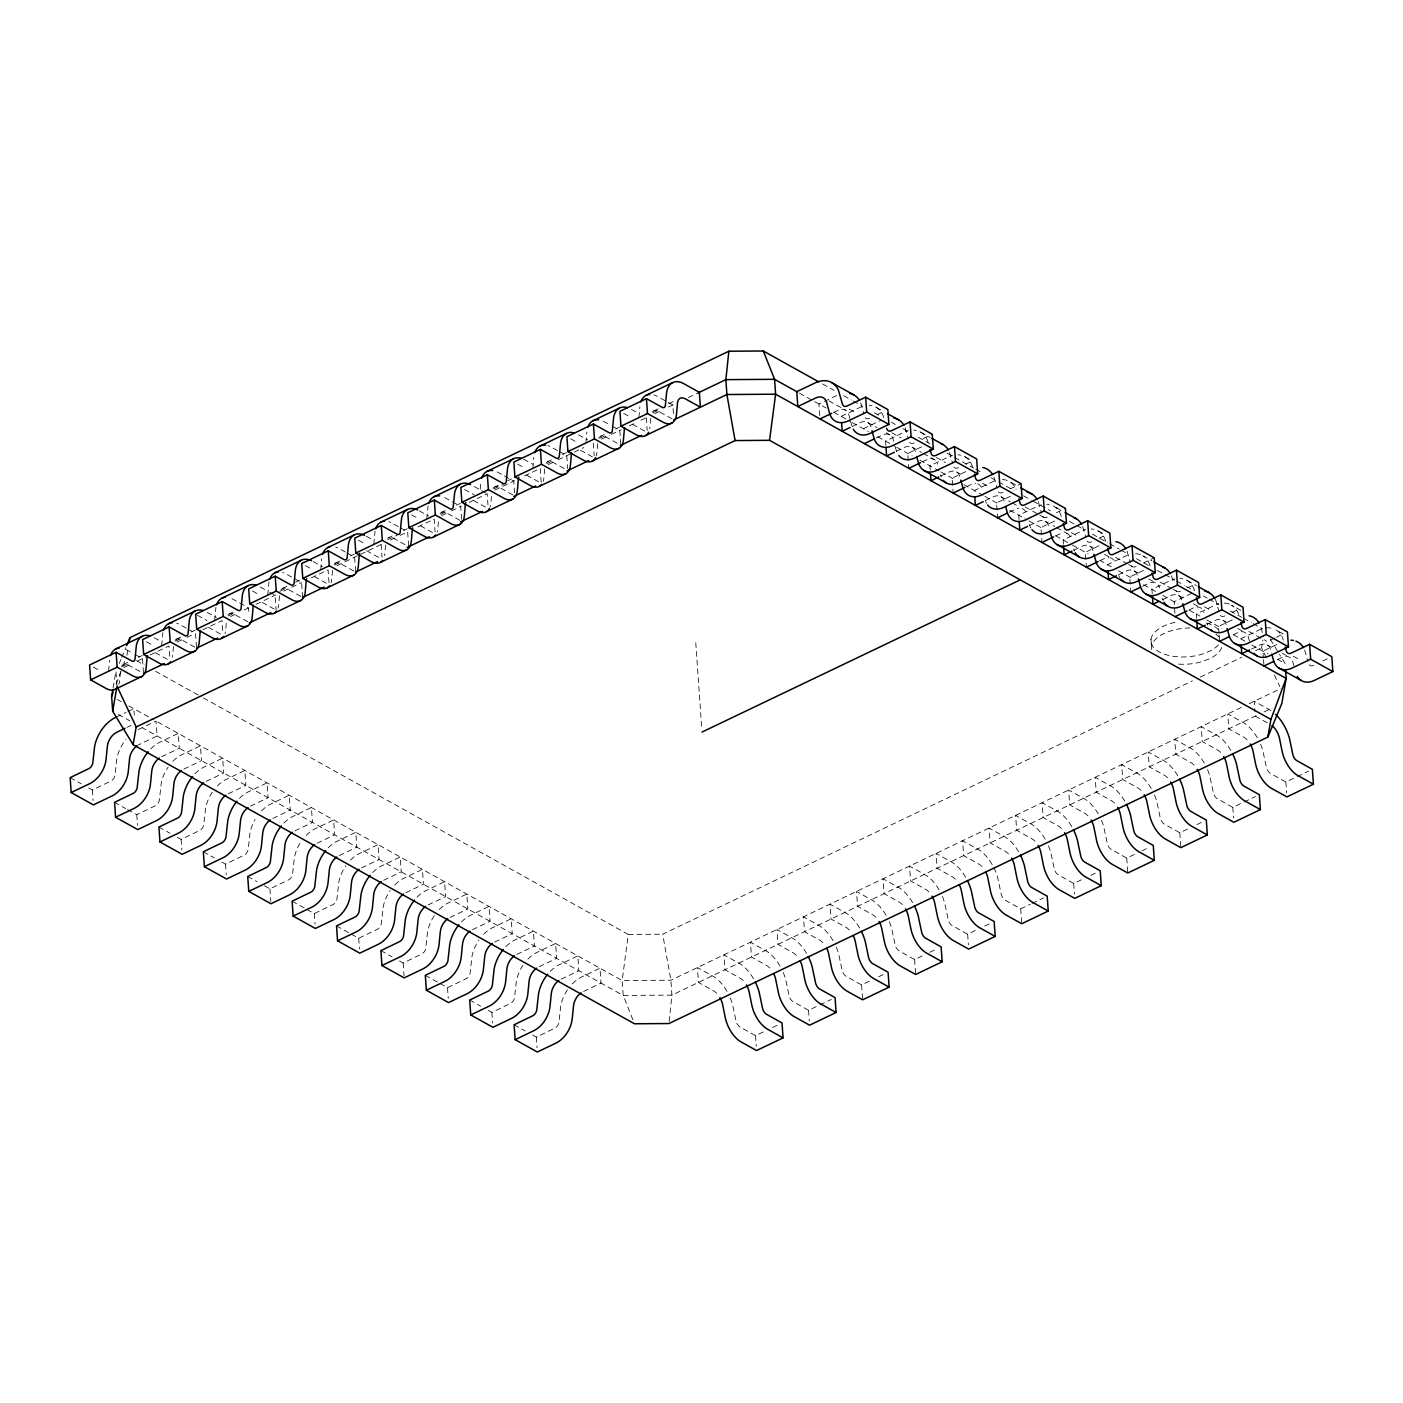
<?xml version="1.0" encoding="UTF-8"?>
<svg xmlns="http://www.w3.org/2000/svg" width="1403" height="1403" viewBox="0 0 1403 1403"><rect width="100%" height="100%" fill="white"/><g stroke="black" fill="none" stroke-linecap="round" stroke-linejoin="round"><path stroke-width="0.75" stroke-dasharray="5 3.75" d="M108.61 671.108L109.539 660.322M120.395 671.862L119.658 680.473A23.413 12.399 64.4 0 1 118.904 684.261M161.643 645.748L162.888 632.648M173.428 646.485L172.692 655.113A23.413 12.399 64.4 0 1 172.411 657.095M214.677 620.372L215.922 607.289M226.286 623.283L225.725 629.737A23.413 12.399 64.4 0 1 224.989 633.525M267.71 595.012L268.955 581.912M279.495 595.766L278.759 604.377A23.413 12.399 64.4 0 1 278.022 608.165M320.743 569.653L321.673 558.868M332.546 570.407L331.792 579.018A23.413 12.399 64.4 0 1 331.055 582.806M373.777 544.294L375.039 531.193M385.579 545.03L384.825 553.659A23.413 12.399 64.4 0 1 384.545 555.641M426.81 518.917L428.073 505.834M438.42 521.828L437.859 528.282A23.413 12.399 64.4 0 1 437.122 532.07M480.212 489.244L480.773 482.79M491.453 496.469L490.892 502.923A23.413 12.399 64.4 0 1 490.156 506.711M532.877 468.199L533.806 457.413M544.68 468.953L543.926 477.564A23.413 12.399 64.4 0 1 543.189 481.352M585.91 442.839L586.84 432.054M597.713 443.576L596.959 452.204A23.413 12.399 64.4 0 1 596.222 455.993M638.944 417.48L639.873 406.695M650.746 418.217L649.992 426.828A23.413 12.399 64.4 0 1 649.729 428.827M669.143 1021.507L671.932 995.113L670.897 980.223L662.69 934.205L1192.41 680.858M203.435 697.957L628.246 934.433L622.178 980.557L623.23 995.446L634.489 1023.769M113.082 688.014L115.958 671.318L117.01 686.207M126.901 655.359L128.252 647.484M1266.172 657.481L1261.595 647.765L1262.963 639.908M116.221 684.05L122.324 667.653M123.078 665.601L124.604 661.497M119.255 663.391L120.904 659.428M121.728 657.446L125.832 647.555M123.254 664.601L128.936 661.883M138.406 657.358L142.194 655.534M176.287 639.242L181.969 636.524M191.439 631.999L195.227 630.175M229.32 613.883L233.108 612.059M282.354 588.506L288.036 585.788M295.612 582.175L299.4 580.351M335.387 563.147L341.069 560.428M350.54 555.904L354.328 554.097M388.421 537.787L392.209 535.964M403.573 530.544L407.361 528.721M441.454 512.428L445.242 510.604M456.606 505.168L460.394 503.361M494.487 487.051L498.275 485.245M507.746 480.72L511.534 478.897M547.521 461.692L551.309 459.886M562.673 454.449L566.461 452.643M600.554 436.333L604.342 434.527M615.707 429.09L619.495 427.266M653.588 410.974L659.27 408.255M668.74 403.713L674.422 400.995M122.57 666.478L130.146 662.865M175.603 641.118L183.179 637.506M228.636 615.759L234.319 613.041M279.776 591.294L287.352 587.682M334.703 565.023L342.279 561.41M387.737 539.664L397.207 535.139M440.77 514.305L446.452 511.586M493.803 488.945L503.274 484.421M546.837 463.586L552.519 460.868M599.87 438.21L607.446 434.597M652.904 412.85L658.586 410.132M123.85 667.547L129.778 664.706M137.669 660.936L148.157 655.92M150.051 655.008L168.991 645.959L169.886 658.708M177.146 642.048L185.038 638.277M187.02 637.33L194.912 633.56M202.804 629.789L222.025 620.582L222.919 633.349M230.443 616.566L236.37 613.742M244.262 609.954L248.208 608.078M256.1 604.29L275.83 594.854M283.739 591.084L301.505 582.578M311.361 577.861L328.092 569.864L329.144 584.753M337.018 565.602L342.946 562.761M344.928 561.814L382.423 543.89M390.315 540.102L398.206 536.332M400.188 535.385L408.08 531.614M417.954 526.897L434.176 519.145L435.053 531.895M441.629 515.567L449.521 511.797M451.503 510.85L461.377 506.132M469.268 502.344L487.209 493.768L488.244 508.658M494.926 490.085L514.655 480.633M524.529 475.915L540.243 468.409L541.277 483.298M548.222 464.586L556.114 460.815M558.078 459.868L572.442 453.011M574.336 452.099L583.806 447.575M601.501 439.104L609.411 435.333M611.375 434.386L621.248 429.669M629.14 425.898L636.839 422.215M640.978 420.234L646.906 417.392M654.798 413.622L660.725 410.781M668.617 407.01L674.545 404.187M688.347 397.575L699.343 392.314M116.133 717.179L125.972 712.478M127.936 711.531L133.846 708.708L134.285 715.092M127.059 727.35L130.97 725.474M138.336 729.542L156.031 721.072L157.083 735.961L139.476 744.379A13.486 9.172 -60.9 0 0 138.266 744.975M836.662 395.558L818.966 404.029L820.001 418.918M833.698 412.359L837.609 410.5A13.486 9.172 -60.9 0 1 848.833 414.744L850.288 420.111M841.169 416.375L860.968 406.94M88.652 787.942L92.352 789.994L111.328 780.857A6.068 4.121 -60.9 0 0 114.958 775.421L116.817 758.672A30.831 20.957 -60.9 0 1 125.989 739.399M161.678 756.726L179.268 748.308L178.234 733.418L158.434 742.924A30.831 20.957 -60.9 0 0 150.542 749.114M851.989 426.6L859.811 422.847A13.486 9.172 -60.9 0 1 871.035 427.091M877.015 414.727L884.241 411.272M863.354 428.739L881.066 420.269M183.863 769.09L201.471 760.672L200.436 745.782L180.636 755.288A30.831 20.957 -60.9 0 0 172.727 761.461M876.138 438.017L881.996 435.211A13.486 9.172 -60.9 0 1 893.22 439.455L894.676 444.821M127.498 809.566L136.74 814.705L155.733 805.568A6.068 4.121 -60.9 0 0 159.363 800.131L161.222 783.383A30.831 20.957 -60.9 0 1 168.202 766.985M896.377 451.31L904.198 447.557A13.486 9.172 -60.9 0 1 915.422 451.819M923.209 438.578L932.258 434.246M921.525 446.873L907.759 453.45L908.793 468.339M228.268 793.8L245.876 785.382L244.823 770.493L225.024 779.998A30.831 20.957 -60.9 0 0 217.132 786.171M922.49 461.797L926.401 459.921A13.486 9.172 -60.9 0 1 937.625 464.165M250.471 806.164L268.061 797.746L267.026 782.856L247.226 792.362A30.831 20.957 -60.9 0 0 239.334 798.535M940.764 476.02L948.603 472.285A13.486 9.172 -60.9 0 1 959.81 476.529M177.444 837.363L181.145 839.415L200.12 830.278A6.068 4.121 -60.9 0 0 203.751 824.841L205.61 808.093A30.831 20.957 -60.9 0 1 212.607 791.695M965.808 464.147L973.033 460.693M965.913 471.583L952.146 478.16L953.198 493.049M966.877 486.508L970.788 484.631A13.486 9.172 -60.9 0 1 975.611 483.404M294.858 830.874L312.466 822.456L311.413 807.567L291.614 817.072A30.831 20.957 -60.9 0 0 283.722 823.245M985.169 500.731L992.991 496.995A13.486 9.172 -60.9 0 1 1004.215 501.239M221.832 862.073L225.532 864.125L244.508 854.988A6.068 4.121 -60.9 0 0 248.156 849.552L250.015 832.821A30.831 20.957 -60.9 0 1 255.065 819.475M1010.195 488.875L1021.051 483.684M1010.318 496.294L996.551 502.87L997.586 517.76M317.06 843.221L334.651 834.803L333.616 819.913L313.816 829.419A30.831 20.957 -60.9 0 0 305.924 835.609M1009.318 512.148L1015.193 509.342A13.486 9.172 -60.9 0 1 1018.824 508.167M264.378 885.749L269.92 888.853L288.913 879.699A6.068 4.121 -60.9 0 0 292.543 874.279L294.402 857.531A30.831 20.957 -60.9 0 1 301.399 841.116M339.245 855.584L356.853 847.166L355.818 832.277L336.018 841.782A30.831 20.957 -60.9 0 0 328.109 847.956M1029.556 525.441L1037.378 521.706A13.486 9.172 -60.9 0 1 1048.602 525.95M1056.406 512.709L1065.438 508.395M1054.705 521.004L1040.938 527.581L1041.973 542.47M361.448 867.931L379.056 859.513L378.003 844.624L358.203 854.146A30.831 20.957 -60.9 0 0 350.312 860.32M1055.67 535.928L1059.581 534.052A13.486 9.172 -60.9 0 1 1063.228 532.877M306.924 909.442L314.325 913.563L333.3 904.426A6.068 4.121 -60.9 0 0 336.93 898.99L338.789 882.241A30.831 20.957 -60.9 0 1 345.787 865.826M383.65 880.295L401.258 871.877L400.206 856.987L380.406 866.493A30.831 20.957 -60.9 0 0 372.514 872.666M1073.961 550.151L1081.783 546.416A13.486 9.172 -60.9 0 1 1093.007 550.66M1098.987 538.296L1106.213 534.841M1099.11 545.714L1085.326 552.308L1086.378 567.198M405.853 892.659L423.443 884.241L422.408 869.351L402.608 878.857A30.831 20.957 -60.9 0 0 394.717 885.03M1100.075 560.639L1103.986 558.762A13.486 9.172 -60.9 0 1 1108.791 557.535M351.311 934.152L358.712 938.274L377.705 929.137A6.068 4.121 -60.9 0 0 381.335 923.7L383.194 906.952A30.831 20.957 -60.9 0 1 390.192 890.554M428.038 905.005L445.645 896.587L444.611 881.698L424.793 891.203A30.831 20.957 -60.9 0 0 416.901 897.376M1118.349 574.862L1126.171 571.126A13.486 9.172 -60.9 0 1 1137.395 575.37M1143.375 563.006L1154.231 557.815M1143.498 570.425L1129.731 577.019L1130.765 591.908M450.24 917.369L467.848 908.951L466.796 894.062L446.996 903.567A30.831 20.957 -60.9 0 0 439.104 909.74M1142.498 586.296L1148.373 583.49A13.486 9.172 -60.9 0 1 1159.597 587.734M472.443 929.715L490.033 921.297L488.998 906.408L469.198 915.913A30.831 20.957 -60.9 0 0 461.306 922.104M1162.754 599.59L1170.576 595.837A13.486 9.172 -60.9 0 1 1181.8 600.081M399.417 960.932L403.117 962.984L422.093 953.847A6.068 4.121 -60.9 0 0 425.723 948.41L427.582 931.662A30.831 20.957 -60.9 0 1 434.579 915.265M1187.78 587.717L1195.005 584.262M1191.831 593.259L1174.118 601.729L1175.17 616.619M494.628 942.079L512.235 933.661L511.201 918.772L491.401 928.277A30.831 20.957 -60.9 0 0 483.491 934.451M1188.85 610.059L1192.76 608.201A13.486 9.172 -60.9 0 1 1203.984 612.445M516.83 954.426L534.438 946.008L533.386 931.118L513.586 940.641A30.831 20.957 -60.9 0 0 505.694 946.815M1207.141 624.3L1214.963 620.547A13.486 9.172 -60.9 0 1 1226.187 624.809M440.104 983.573L447.504 987.694L466.48 978.557A6.068 4.121 -60.9 0 0 470.128 973.121L471.987 956.372A30.831 20.957 -60.9 0 1 478.967 939.975M1232.167 612.427L1239.41 608.972M1232.29 619.845L1218.523 626.439L1218.961 632.823M1233.255 634.787L1237.165 632.911A13.486 9.172 -60.9 0 1 1248.389 637.155L1250.319 644.31M1240.708 638.803L1260.525 629.351A30.831 20.957 -60.9 0 1 1263.314 628.456M488.209 1010.353L491.909 1012.405L510.885 1003.268A6.068 4.121 -60.9 0 0 514.515 997.831L516.374 981.083A30.831 20.957 -60.9 0 1 523.372 964.685M561.235 979.154L578.825 970.736L577.79 955.846L557.991 965.352A30.831 20.957 -60.9 0 0 550.099 971.525M1251.529 649.01L1259.368 645.257A13.486 9.172 -60.9 0 1 1270.574 649.519L1271.556 653.096M1274.766 638.014L1268.417 640.978A6.068 4.121 -60.9 0 1 1264.524 639.715M1276.572 637.137L1283.798 633.682M1200.319 677.07L1241.83 657.218M1255.667 650.606L1261.595 647.765M1276.677 644.573L1262.91 651.15L1263.366 657.533M1277.642 659.498L1281.553 657.621A13.486 9.172 -60.9 0 1 1292.777 661.865L1294.723 669.038M532.596 1035.063L536.297 1037.115L555.272 1027.978A6.068 4.121 -60.9 0 0 558.92 1022.541L560.762 1005.793A30.831 20.957 -60.9 0 1 567.759 989.396M1322.766 660.988L1328.185 658.393M1241.322 707.428L670.897 980.223L622.178 980.557L155.628 720.844M1249.214 703.657L1280.799 688.54M1256.176 715.705L671.932 995.113L623.23 995.446L142.282 727.719M1264.068 711.935L1271.96 708.147M730.226 997.901A30.831 16.327 64.4 0 1 732.576 1004.653L736.119 1021.366A6.068 3.209 64.4 0 0 739.609 1026.75L755.515 1035.66L764.986 1031.135M772.562 1027.505L778.244 1024.786M783.26 972.542A30.831 16.327 64.4 0 1 785.627 979.294L789.152 996.007A6.068 3.209 64.4 0 0 792.642 1001.391L808.549 1010.3L818.019 1005.758M819.913 1004.864L831.277 999.427M836.293 947.165A30.831 16.327 64.4 0 1 838.661 953.935L842.186 970.63A6.068 3.209 64.4 0 0 845.676 976.032L861.582 984.924L871.053 980.399M878.629 976.786L884.311 974.068M889.327 921.806A30.831 16.327 64.4 0 1 891.694 928.558L895.219 945.271A6.068 3.209 64.4 0 0 898.709 950.655L914.616 959.564L922.192 955.952M929.768 952.321L937.344 948.691M942.378 896.447A30.831 16.327 64.4 0 1 944.728 903.199L948.253 919.912A6.068 3.209 64.4 0 0 951.743 925.296L967.649 934.205L977.119 929.68M984.696 926.05L990.378 923.332M993.885 867.773A30.831 16.327 64.4 0 1 997.761 877.84L1001.286 894.553A6.068 3.209 64.4 0 0 1004.776 899.937L1020.683 908.846L1030.153 904.304M1032.047 903.409L1043.411 897.973M1048.444 845.711A30.831 16.327 64.4 0 1 1050.794 852.48L1054.319 869.176A6.068 3.209 64.4 0 0 1057.827 874.578L1073.716 883.469L1083.186 878.944M1090.762 875.332L1096.445 872.613M1101.478 820.352A30.831 16.327 64.4 0 1 1103.828 827.104L1107.353 843.817A6.068 3.209 64.4 0 0 1110.86 849.201L1126.749 858.11L1134.325 854.497M1141.902 850.867L1149.478 847.237M1154.511 794.992A30.831 16.327 64.4 0 1 1156.861 801.744L1160.386 818.458A6.068 3.209 64.4 0 0 1163.894 823.842L1179.783 832.751L1189.253 828.226M1196.829 824.596L1202.511 821.877M1207.545 769.633A30.831 16.327 64.4 0 1 1209.895 776.385L1213.42 793.098A6.068 3.209 64.4 0 0 1216.927 798.482L1232.816 807.391L1242.286 802.849M1244.18 801.955L1255.545 796.518M1260.578 744.256A30.831 16.327 64.4 0 1 1262.928 751.026L1266.453 767.722A6.068 3.209 64.4 0 0 1269.961 773.123L1285.85 782.015L1295.32 777.49M1297.214 776.596L1308.578 771.159M994.148 481.089L974.348 490.524L974.647 494.768M1127.346 555.22L1107.528 564.655L1107.826 568.916M869.79 418.182L868.878 418.568A6.068 4.121 -60.9 0 1 864.739 416.849M914.177 442.892L913.265 443.278A6.068 4.121 -60.9 0 1 909.126 441.559L908.828 440.682M958.565 467.62L957.653 467.988A6.068 4.121 -60.9 0 1 953.531 466.27M1002.97 492.33L1002.058 492.699A6.068 4.121 -60.9 0 1 997.919 490.98M1047.357 517.041L1046.445 517.409A6.068 4.121 -60.9 0 1 1042.306 515.69M1091.762 541.751L1090.85 542.119A6.068 4.121 -60.9 0 1 1086.711 540.401M1136.149 566.461L1135.237 566.847A6.068 4.121 -60.9 0 1 1131.099 565.128M1180.554 591.172L1179.642 591.557A6.068 4.121 -60.9 0 1 1175.504 589.839L1175.205 588.962M1224.942 615.882L1224.03 616.268A6.068 4.121 -60.9 0 1 1219.891 614.549L1219.593 613.672M1313.734 665.32L1312.822 665.688A6.068 4.121 -60.9 0 1 1308.683 663.97L1308.385 663.093M628.246 934.433L662.69 934.205M603.22 421.163L610.533 425.214M523.652 459.219L532.824 464.288M497.136 471.899L502.607 474.898M231.969 598.713L248.541 607.902L248.997 614.286M125.902 649.449L133.215 653.482M876.401 407.466L883.802 411.588M920.789 432.177L930.049 437.315M965.194 456.887L972.595 461.008M1011.44 482.632L1018.841 486.753M1055.828 507.342L1063.228 511.464M1098.374 531.018L1105.774 535.139M1142.761 555.746L1152.021 560.884M1187.166 580.456L1196.408 585.595M1240.813 610.305L1231.553 605.167A30.831 20.957 -60.9 0 1 1238.095 612.953L1238.884 615.268M1283.359 633.998L1275.958 629.877A30.831 20.957 -60.9 0 1 1282.482 637.663L1283.271 639.978M822.632 384.019L834.101 390.402M843.677 395.734L851.323 399.995M853.234 401.048L862.81 406.379M874.297 412.763L880.032 415.972M891.519 422.356L895.342 424.495M902.988 428.739L908.741 431.949M918.299 437.262L929.786 443.664M947.007 453.239L952.742 456.449M954.654 457.501L973.787 468.164M975.716 469.233L983.363 473.477M991.009 477.739L996.761 480.948M998.673 482.001L1013.983 490.524M1023.541 495.855L1031.205 500.117M1033.117 501.187L1050.338 510.762M1069.472 521.425L1075.207 524.617M1077.118 525.687L1084.782 529.948M1092.428 534.192L1107.739 542.715M1109.65 543.785L1119.226 549.117M1121.137 550.186L1128.784 554.431M1136.448 558.692L1149.846 566.163M1157.493 570.425L1163.227 573.617M1165.156 574.686L1174.714 580M1176.626 581.07L1184.29 585.332M1186.201 586.401L1193.848 590.663M1203.423 595.977L1207.246 598.116M1209.158 599.169L1218.733 604.5M1230.203 610.901L1241.69 617.285M1243.602 618.355L1251.266 622.616M1253.177 623.669L1262.735 629M849.306 409.08L856.707 413.201M891.852 432.773L901.112 437.911M936.257 457.483L945.499 462.622M982.503 483.228L989.904 487.35M1025.049 506.904L1037.992 514.112M1039.833 515.147L1043.534 517.198M1071.278 532.649L1078.679 536.77M1115.683 557.359L1126.784 563.532M1128.626 564.567L1132.326 566.637M1160.071 582.07L1171.172 588.26M1173.031 589.278L1176.731 591.347M1204.475 606.78L1210.017 609.884M1248.863 631.508L1261.806 638.716M1293.268 656.218L1300.651 660.339M828.927 400.89L845.571 410.167M867.773 422.513L877.015 427.669M886.275 432.808L889.976 434.877M912.16 447.224L921.42 452.38M923.262 453.415L934.363 459.588M956.565 471.934L963.966 476.055M1000.953 496.662L1010.213 501.8M1012.054 502.835L1017.613 505.922M1045.358 521.372L1054.6 526.511M1056.459 527.546L1067.543 533.719M1089.745 546.083L1097.146 550.204M1104.547 554.325L1111.948 558.429M1134.133 570.793L1141.533 574.914M1148.934 579.036L1156.335 583.157M1178.538 595.503L1185.938 599.625M1193.339 603.746L1200.74 607.867M1222.925 620.214L1230.326 624.335M1237.727 628.456L1245.127 632.578M1267.33 644.924L1274.731 649.045M1282.132 653.167L1289.515 657.288M799.429 393.156L812.811 400.592M814.722 401.661L826.192 408.045M833.838 412.307L850.411 421.531M852.27 422.566L868.264 431.475M877.822 436.789L894.798 446.242M896.657 447.276L912.248 455.957M919.894 460.202L939.01 470.847M940.922 471.917L956.215 480.422M963.879 484.684L982.994 495.329M984.906 496.399L1000.199 504.905M1009.757 510.236L1026.978 519.811M1028.89 520.881L1044.183 529.387M1055.652 535.771L1070.945 544.294M1072.383 545.101L1088.167 553.869M1099.636 560.253L1111.229 566.724M1118.629 570.828L1132.133 578.352M1143.62 584.735L1155.634 591.435M1162.736 595.381L1178.029 603.904M1189.498 610.287L1200.021 616.145M1206.72 619.863L1222.013 628.386M1233.483 634.77L1244.952 641.153M1251.809 644.977L1267.909 653.921M1277.467 659.252L1285.113 663.514L1279.431 654.219M1255.317 716.109L1270.048 724.316M672.019 418.866L659.129 411.693A13.486 7.138 64.4 0 0 652.29 412.096M631.49 409.43L638.891 413.552M623.721 413.429L631.28 417.656M632.613 424.372L645.503 431.545M612.374 426.231L619.793 430.37L620.827 445.26M617.145 443.208L606.096 437.052A13.486 7.138 64.4 0 0 598.748 438.245M578.457 434.79L587.717 439.946M570.688 438.806L578.246 443.015M592.469 456.904L579.579 449.732A13.486 7.138 64.4 0 0 578.562 449.188M557.5 450.573L550.169 446.54A30.831 16.327 64.4 0 0 547.889 445.663M559.341 451.608L566.759 455.729L567.654 468.497M564.111 468.567L553.063 462.411A13.486 7.138 64.4 0 0 546.223 462.815M517.654 464.165L525.213 468.374M526.546 475.091L539.436 482.281M504.449 475.933L513.726 481.089L514.603 493.856M512.919 494.961L500.029 487.77A13.486 7.138 64.4 0 0 492.681 488.981M474.232 486.56L479.791 489.647M481.65 490.682L487.209 493.768M464.603 489.524L474.074 494.785M473.512 500.468L486.403 507.64M459.886 520.32L446.996 513.147A13.486 7.138 64.4 0 0 440.139 513.551M419.357 510.885L428.616 516.041M411.57 514.883L419.146 519.11M420.479 525.827L433.369 533M398.382 526.669L391.069 522.617A30.831 16.327 64.4 0 0 388.789 521.758M400.241 527.686L407.659 531.825L408.694 546.714M405.011 544.662L393.962 538.506A13.486 7.138 64.4 0 0 387.719 538.261M366.306 536.244L373.724 540.383M358.537 540.26L364.219 543.417M378.494 557.342L367.446 551.186A13.486 7.138 64.4 0 0 366.429 550.642M345.348 552.028L338.035 547.994A30.831 16.327 64.4 0 0 335.755 547.117M347.207 553.063L354.608 557.184L355.661 572.073M353.819 571.039L340.929 563.866A13.486 7.138 64.4 0 0 333.563 565.058M313.272 561.621L322.55 566.777M305.503 565.619L313.079 569.828M314.412 576.545L327.302 583.736M300.786 596.415L287.896 589.225A13.486 7.138 64.4 0 0 280.53 590.435M260.239 586.98L267.657 591.101M269.516 592.136L275.058 595.223L276.11 610.112M252.47 590.979L260.046 595.188M274.269 609.095L261.379 601.922A13.486 7.138 64.4 0 0 260.362 601.361M247.752 621.775L234.862 614.602A13.486 7.138 64.4 0 0 227.496 615.794M207.206 612.339L216.465 617.495M197.542 615.286L207.013 620.564M208.345 627.281L221.236 634.454M186.248 628.123L178.935 624.072A30.831 16.327 64.4 0 0 176.655 623.213M188.107 629.14L195.508 633.279L196.56 648.168M194.719 647.134L181.811 639.961A13.486 7.138 64.4 0 0 174.972 640.364M154.172 637.699L161.591 641.837M146.403 641.715L152.085 644.871M155.295 652.641L168.202 659.813M135.074 654.517L142.475 658.638L143.527 673.528M136.459 660.673L144.123 664.934M155.593 671.336L201.523 696.888M139.844 671.476L128.778 665.32A13.486 7.138 64.4 0 0 121.43 666.513M93.37 667.074L100.946 671.283M117.378 699.553L121.202 701.675M128.848 705.937L153.716 719.774M118.413 714.443L129.9 720.826M70.15 777.63L81.251 783.821M114.537 802.358L125.639 808.531M158.942 827.068L170.044 833.242M203.33 851.779L214.431 857.952M247.735 876.489L256.977 881.645M292.122 901.2L305.065 908.407M336.527 925.91L349.47 933.118M380.914 950.62L392.016 956.811M425.302 975.348L438.262 982.556M469.707 1000.058L480.808 1006.232M514.094 1024.769L525.196 1030.942M1270.855 710.497L1254.282 701.219L1255.019 711.865M1270.329 639.365L1278.291 652.36M1274.398 674.948L1279.869 686.611M1304.685 650.027L1307.894 661.304M1194.479 590.558L1193.69 588.243A30.831 20.957 -60.9 0 0 1179.958 578.404M1171.487 575.896L1173.259 581.789M1150.092 565.847L1149.303 563.532A30.831 20.957 -60.9 0 0 1146.567 558.99M1127.1 551.186L1130.327 562.445M1105.687 541.137L1104.898 538.822A30.831 20.957 -60.9 0 0 1091.166 528.984M1082.713 526.458L1085.922 537.735M1061.299 516.409L1060.51 514.112A30.831 20.957 -60.9 0 0 1051.741 505.238M1038.308 501.748L1041.535 513.024M993.92 477.038L997.13 488.314M972.507 466.989L971.718 464.691A30.831 20.957 -60.9 0 0 957.986 454.835M949.515 452.327L952.742 463.604M928.12 442.278L927.33 439.963A30.831 20.957 -60.9 0 0 913.581 430.125M905.128 427.617L908.337 438.893M883.715 417.568L882.925 415.253A30.831 20.957 -60.9 0 0 869.194 405.414M860.74 402.907L863.95 414.166M1261.069 627.632L1263.507 636.594M1219.102 611.866L1215.892 600.607A30.831 20.957 -60.9 0 0 1214.665 598.187M895.167 446.61L896.131 450.205A23.413 15.924 -60.9 0 0 897.692 453.976M850.779 421.9L851.744 425.477M1285.85 782.015L1286.604 792.66M1263.507 659.656L1263.963 666.039M1232.816 807.391L1233.57 818.019M1219.119 634.945L1219.558 641.329M1196.619 618.337L1196.321 614.076L1216.12 604.64A30.831 20.957 -60.9 0 1 1218.926 603.746M1179.783 832.751L1180.817 847.64M1152.231 593.627L1151.933 589.365L1171.733 579.93A30.831 20.957 -60.9 0 1 1174.521 579.036M1150.986 639.084L1151.495 646.38M1126.749 858.11L1127.784 872.999M1063.439 544.206L1063.141 539.945L1082.941 530.509A30.831 20.957 -60.9 0 1 1085.729 529.597M1073.716 883.469L1074.452 894.114M1019.034 519.478L1018.736 515.234L1038.553 505.799A30.831 20.957 -60.9 0 1 1041.342 504.887M1020.683 908.846L1021.717 923.735M967.649 934.205L968.386 944.833M930.242 470.058L929.943 465.814L949.761 456.378A30.831 20.957 -60.9 0 1 952.549 455.466M885.854 445.347L885.556 441.086L905.373 431.65A30.831 20.957 -60.9 0 1 908.162 430.756M914.616 959.564L915.65 974.454M861.582 984.924L862.617 999.813M808.549 1010.3L809.285 1020.928M755.515 1035.66L756.252 1046.287M695.765 642.714L701.71 727.683M673.422 413.517L672.826 404.993L656.253 395.804A30.831 16.327 64.4 0 0 653.956 394.944M646.309 417.691L647.204 430.44M593.276 443.05L594.17 455.8M536.297 1037.115L537.033 1047.76M461.569 519.215L460.693 506.448L444.102 497.258A30.831 16.327 64.4 0 0 441.822 496.399M491.909 1012.405L492.646 1023.05M447.504 987.694L448.241 998.34M381.125 544.504L382.019 557.254M403.117 962.984L404.011 975.751M358.712 938.274L359.466 948.902M302.627 597.432L301.575 582.543L285.002 573.353A30.831 16.327 64.4 0 0 282.722 572.477M314.325 913.563L315.061 924.191M269.92 888.853L270.814 901.603M225.532 864.125L226.269 874.77M181.145 839.415L181.881 850.06M136.74 814.705L137.494 825.35M92.352 789.994L93.089 800.622M1218.4 644.819A35.513 18.029 -4 0 1 1209.035 651.501L1201.231 654.429A35.513 18.029 -4 0 1 1153.073 646.871A35.513 18.029 -4 0 1 1176.556 621.985M1206.65 623.002A35.513 18.029 -4 0 1 1218.435 629.561M1221.697 647.484A35.513 18.029 -4 0 1 1209.544 658.796L1201.74 661.725A35.513 18.029 -4 0 1 1176.38 663.935M1151.477 649.519A35.513 18.029 -4 0 1 1189.937 627.983M1215.857 634.279A35.513 18.029 -4 0 1 1218.944 636.857M992.167 864.581A30.831 16.327 64.4 0 0 979.171 849.99L962.581 840.73L963.633 855.62L978.365 863.81A13.486 7.138 64.4 0 1 984.24 869.457M1018.683 851.884A30.831 16.327 64.4 0 0 1005.688 837.31L989.097 828.051L990.15 842.94L1004.881 851.13A13.486 7.138 64.4 0 1 1009.862 855.532M1046.761 504.273A30.831 20.957 -60.9 0 1 1049.339 504.554M1066.578 533.245A13.486 9.172 -60.9 0 1 1070.805 538.314M1074.382 551.028A23.413 15.924 -60.9 0 1 1073.716 549.047M1045.2 839.204A30.831 16.327 64.4 0 0 1032.205 824.631L1015.614 815.371L1016.666 830.26L1031.398 838.45A13.486 7.138 64.4 0 1 1037.273 844.08M1071.717 826.525A30.831 16.327 64.4 0 0 1058.721 811.951L1042.131 802.674L1043.183 817.563L1057.915 825.771A13.486 7.138 64.4 0 1 1063.79 831.4M1204.3 763.127A30.831 16.327 64.4 0 0 1191.305 748.536L1174.714 739.276L1175.767 754.165L1190.498 762.355A13.486 7.138 64.4 0 1 1196.373 768.002M1230.817 750.447A30.831 16.327 64.4 0 0 1217.822 735.856L1201.231 726.596L1202.283 741.486L1217.015 749.676A13.486 7.138 64.4 0 1 1221.995 754.077M1257.334 737.75A30.831 16.327 64.4 0 0 1244.338 723.176L1227.765 713.917L1228.8 728.806L1243.532 736.996A13.486 7.138 64.4 0 1 1248.512 741.38M1098.233 813.845A30.831 16.327 64.4 0 0 1085.238 799.272L1068.648 789.994L1069.7 804.884L1084.431 813.091A13.486 7.138 64.4 0 1 1089.412 817.475M1124.75 801.166A30.831 16.327 64.4 0 0 1111.755 786.574L1095.164 777.315L1096.217 792.204L1110.948 800.411A13.486 7.138 64.4 0 1 1115.929 804.796M1135.553 553.694A30.831 20.957 -60.9 0 1 1144.795 557.184M1163.175 600.449A23.413 15.924 -60.9 0 1 1162.508 598.467M1151.267 788.486A30.831 16.327 64.4 0 0 1138.271 773.895L1121.681 764.635L1122.733 779.524L1137.465 787.732A13.486 7.138 64.4 0 1 1142.445 792.116M1177.783 775.806A30.831 16.327 64.4 0 0 1164.788 761.215L1148.198 751.955L1149.25 766.845L1163.981 775.052A13.486 7.138 64.4 0 1 1169.856 780.682M1224.345 603.115A30.831 20.957 -60.9 0 1 1229.326 604.097M1109.913 557.675A13.486 9.172 -60.9 0 1 1115.192 563.024M1119.682 577.527A23.413 15.924 -60.9 0 1 1118.787 575.739M1207.58 625.159A23.413 15.924 -60.9 0 1 1206.896 623.195M1266.067 627.948A30.831 20.957 -60.9 0 1 1273.714 628.807M833.066 940.659A30.831 16.327 64.4 0 0 820.071 926.085L803.481 916.825L804.515 931.715L819.264 939.905A13.486 7.138 64.4 0 1 825.139 945.534M859.583 927.979A30.831 16.327 64.4 0 0 846.588 913.406L829.997 904.128L831.05 919.018L845.781 927.225A13.486 7.138 64.4 0 1 851.656 932.855M527.896 959.161A30.831 20.957 -60.9 0 1 535.788 952.988L555.588 943.482L556.64 958.372L539.033 966.79A13.486 9.172 -60.9 0 0 537.805 967.386M572.284 983.871A30.831 20.957 -60.9 0 1 580.176 977.698L599.993 968.193L601.028 983.082L583.42 991.5A13.486 9.172 -60.9 0 0 582.21 992.114M886.1 915.3A30.831 16.327 64.4 0 0 873.104 900.726L856.514 891.449L857.566 906.338L872.298 914.546A13.486 7.138 64.4 0 1 877.278 918.93M912.616 902.62A30.831 16.327 64.4 0 0 899.621 888.029L883.031 878.769L884.083 893.658L898.814 901.866A13.486 7.138 64.4 0 1 903.795 906.25M780.033 966.036A30.831 16.327 64.4 0 0 767.038 951.444L750.447 942.185L751.482 957.074L766.231 965.264A13.486 7.138 64.4 0 1 771.212 969.666M806.55 953.338A30.831 16.327 64.4 0 0 793.554 938.765L776.964 929.505L777.999 944.394L792.748 952.584A13.486 7.138 64.4 0 1 797.728 956.986M939.133 889.94A30.831 16.327 64.4 0 0 926.138 875.349L909.547 866.089L910.6 880.979L925.331 889.186A13.486 7.138 64.4 0 1 931.206 894.816M965.65 877.261A30.831 16.327 64.4 0 0 952.655 862.67L936.064 853.41L937.116 868.299L951.848 876.507A13.486 7.138 64.4 0 1 957.723 882.136M727 991.395A30.831 16.327 64.4 0 0 714.004 976.804L697.414 967.544L698.448 982.433L713.198 990.641A13.486 7.138 64.4 0 1 719.073 996.27M753.516 978.715A30.831 16.327 64.4 0 0 740.521 964.124L723.93 954.864L724.965 969.754L739.714 977.961A13.486 7.138 64.4 0 1 745.589 983.591M194.929 773.825A30.831 20.957 -60.9 0 1 202.821 767.651L222.621 758.129L223.673 773.018L206.066 781.436A13.486 9.172 -60.9 0 0 204.856 782.05M261.519 810.899A30.831 20.957 -60.9 0 1 269.411 804.708L289.228 795.203L290.263 810.092L272.656 818.51A13.486 9.172 -60.9 0 0 271.445 819.124M941.203 476.897A23.413 15.924 -60.9 0 1 940.536 474.916M977.786 483.825A13.486 9.172 -60.9 0 1 982.012 488.875M986.484 503.396A23.413 15.924 -60.9 0 1 985.607 501.608M1002.373 479.545A30.831 20.957 -60.9 0 1 1016.105 489.401M1022.173 508.535A13.486 9.172 -60.9 0 1 1026.417 513.586M1030.889 528.107A23.413 15.924 -60.9 0 1 1029.328 524.336"/><path stroke-width="1.5" d="M818.791 381.879L763.302 350.996L728.859 351.224L725.86 379.634L726.894 394.524L735.102 440.56L136.196 726.982L133.145 744.677L634.489 1023.769L668.933 1023.541L1267.838 737.101L1281.833 703.429L1286.148 678.403L1285.551 669.88M1267.838 737.101L1270.908 719.406L769.545 440.314L775.613 394.208L774.579 379.319L763.302 350.996M133.145 744.677L112.678 711.251L111.644 696.362L112.731 690.101M112.678 711.251L116.642 688.294M129.269 641.574L129.953 637.646L728.859 351.224M111.644 696.362L113.169 692.258M1270.908 719.406L1286.148 678.403L775.613 394.208L726.894 394.524L673.598 420.006M126.656 645.573L129.953 637.646M116.133 717.179L114.029 718.213A30.831 20.957 -60.9 0 0 94.632 746.326L92.773 763.074A6.068 4.121 -60.9 0 1 89.126 768.493L70.15 777.63L71.185 792.52L93.387 804.884L111.837 796.062A23.413 15.924 -60.9 0 0 128.287 771.475L129.55 758.742A13.486 9.172 -60.9 0 1 137.073 745.73M115.572 649.045L142.089 636.366M168.606 623.686L195.122 611.006M221.639 598.309L248.156 585.63M274.672 572.95L301.189 560.271M327.706 547.591L354.222 534.911M380.739 522.232L407.256 509.552M433.773 496.855L460.289 484.175M486.806 471.496L513.323 458.816M539.839 446.136L566.356 433.457M592.873 420.777L619.389 408.098M645.906 395.4L672.423 382.721M150.139 635.892A30.831 16.327 64.4 0 0 136.372 645.327L135.004 659.305A6.068 3.209 64.4 0 1 131.987 661.076L116.098 652.29L89.582 664.969L90.634 679.859L106.084 688.452A23.413 12.399 64.4 0 0 116.431 688.329M203.172 610.533A30.831 16.327 64.4 0 0 189.405 619.968L188.037 633.946A6.068 3.209 64.4 0 1 185.038 635.717L169.132 626.913L142.615 639.61L143.667 654.499L159.118 663.093A23.413 12.399 64.4 0 0 170.464 661.848M256.205 585.156A30.831 16.327 64.4 0 0 242.438 594.609L241.07 608.586A6.068 3.209 64.4 0 1 238.072 610.34L222.183 601.554L195.666 614.233L196.701 629.123L212.151 637.734A23.413 12.399 64.4 0 0 223.498 636.488M311.519 560.674A30.831 16.327 64.4 0 0 295.472 569.232L294.104 583.21A6.068 3.209 64.4 0 1 291.105 584.981L275.216 576.195L248.699 588.874L249.734 603.764L265.185 612.374A23.413 12.399 64.4 0 0 276.531 611.129M364.552 535.315A30.831 16.327 64.4 0 0 348.505 543.873L347.137 557.85A6.068 3.209 64.4 0 1 344.138 559.622L328.249 550.835L301.733 563.515L302.767 578.404L318.218 586.998A23.413 12.399 64.4 0 0 329.565 585.77M417.585 509.938A30.831 16.327 64.4 0 0 401.556 518.514L400.171 532.491A6.068 3.209 64.4 0 1 397.172 534.262L381.283 525.476L354.766 538.156L355.801 553.045L371.251 561.638A23.413 12.399 64.4 0 0 382.598 560.393M470.619 484.579A30.831 16.327 64.4 0 0 454.59 493.154L453.204 507.132A6.068 3.209 64.4 0 1 450.205 508.886L434.316 500.099L407.799 512.779L408.834 527.668L424.285 536.279A23.413 12.399 64.4 0 0 435.632 535.034M521.372 458.343A30.831 16.327 64.4 0 0 507.623 467.778L506.237 481.755A6.068 3.209 64.4 0 1 503.239 483.526L487.35 474.74L460.833 487.42L461.868 502.309L477.318 510.92A23.413 12.399 64.4 0 0 489.489 508.307M574.406 432.983A30.831 16.327 64.4 0 0 560.656 442.419L559.271 456.396A6.068 3.209 64.4 0 1 556.272 458.167L540.383 449.381L513.866 462.061L514.901 476.95L530.352 485.543A23.413 12.399 64.4 0 0 541.698 484.316M627.439 407.624A30.831 16.327 64.4 0 0 613.69 417.059L612.304 431.037A6.068 3.209 64.4 0 1 609.305 432.808L593.416 424.022L566.9 436.701L567.934 451.591L583.385 460.184A23.413 12.399 64.4 0 0 595.556 457.571M620.968 426.214L647.484 413.534L662.935 422.145A23.413 12.399 64.4 0 0 676.509 414.148L677.439 403.38A13.486 7.138 64.4 0 1 685.646 399.013L700.378 407.203L699.343 392.314L682.77 383.124A30.831 16.327 64.4 0 0 666.723 391.7L665.338 405.677A6.068 3.209 64.4 0 1 662.339 407.431L646.45 398.645L619.933 411.325L620.968 426.214L636.418 434.825A23.413 12.399 64.4 0 0 646.765 434.702M90.634 679.859L117.15 667.179L132.601 675.772A23.413 12.399 64.4 0 0 146.175 667.793L147.105 657.025A13.486 7.138 64.4 0 1 147.262 655.832M143.667 654.499L170.184 641.802L185.634 650.413A23.413 12.399 64.4 0 0 199.208 642.416L200.138 631.648A13.486 7.138 64.4 0 1 200.296 630.473M196.701 629.123L223.217 616.443L238.668 625.054A23.413 12.399 64.4 0 0 252.242 617.057L253.171 606.289A13.486 7.138 64.4 0 1 253.347 605.114M249.734 603.764L276.251 591.084L291.701 599.677A23.413 12.399 64.4 0 0 305.275 591.698L306.205 580.93A13.486 7.138 64.4 0 1 306.661 578.685M302.767 578.404L329.284 565.725L344.735 574.318A23.413 12.399 64.4 0 0 358.309 566.338L359.238 555.57A13.486 7.138 64.4 0 1 359.694 553.326M355.801 553.045L382.317 540.348L397.768 548.959A23.413 12.399 64.4 0 0 411.342 540.962L412.272 530.194A13.486 7.138 64.4 0 1 412.728 527.949M408.834 527.668L435.351 514.989L450.801 523.6A23.413 12.399 64.4 0 0 464.375 515.602L465.305 504.834A13.486 7.138 64.4 0 1 465.761 502.59M461.868 502.309L488.384 489.629L503.835 498.223A23.413 12.399 64.4 0 0 517.409 490.243L518.338 479.475A13.486 7.138 64.4 0 1 518.794 477.23M514.901 476.95L541.418 464.27L556.868 472.864A23.413 12.399 64.4 0 0 570.442 464.884L571.372 454.116A13.486 7.138 64.4 0 1 571.547 452.923M567.934 451.591L594.451 438.911L609.902 447.504A23.413 12.399 64.4 0 0 623.476 439.507L624.405 428.739A13.486 7.138 64.4 0 1 624.581 427.564M698.22 392.858L725.86 379.634L774.579 379.319L797.518 392.086M143.527 673.528L164.379 663.549M196.56 648.168L217.658 638.067M249.243 622.967L270.954 612.585M302.539 597.468L324.251 587.085M355.661 572.073L377.547 561.603M407.151 547.451L429.528 536.735M460.447 521.951L482.562 511.376M513.726 496.469L535.595 486.017M567.022 470.987L588.734 460.605M620.319 445.505L641.662 435.281M115.274 689.189L141.791 676.509M168.307 663.829L194.824 651.15M221.341 638.47L247.857 625.773M274.374 613.093L300.891 600.414M327.408 587.734L353.924 575.055M380.441 562.375L406.958 549.695M433.474 537.016L459.991 524.319M486.508 511.639L513.024 498.959M539.541 486.28L566.058 473.6M592.575 460.921L619.091 448.241M645.608 435.561L672.125 422.864M125.095 728.28L117.273 732.015A13.486 9.172 -60.9 0 0 107.365 746.378L106.084 759.128A23.413 15.924 -60.9 0 1 89.652 783.698L71.185 792.52M820.001 418.918L831.733 413.306M865.669 397.189L846.675 406.204A6.068 4.121 -60.9 0 1 842.537 404.485L838.538 390.543A30.831 20.957 -60.9 0 0 816.581 382.23L796.764 391.665L797.816 406.554L815.406 398.136A13.486 9.172 -60.9 0 1 826.63 402.38L829.541 413.131A23.413 15.924 -60.9 0 0 848.254 420.9L866.703 412.079L888.906 424.425L887.853 409.536L865.669 397.189L866.703 412.079M850.025 427.529L842.203 431.265L841.607 422.759M888.906 424.425L870.439 433.264A23.413 15.924 -60.9 0 1 853.305 429.265M864.406 443.629L874.174 438.946M898.797 455.554A23.413 15.924 -60.9 0 0 914.844 457.974L933.293 449.135L932.258 434.246L910.056 421.9L891.063 430.914A6.068 4.121 -60.9 0 1 886.942 429.195L886.626 428.318M148.174 751.745A30.831 20.957 -60.9 0 0 139.02 771.036L137.161 787.784A6.068 4.121 -60.9 0 1 133.531 793.221L114.537 802.358L115.59 817.247L134.039 808.409A23.413 15.924 -60.9 0 0 150.489 783.839L151.752 771.089A13.486 9.172 -60.9 0 1 159.258 758.094M933.293 449.135L911.091 436.789L892.641 445.61A23.413 15.924 -60.9 0 1 873.946 437.841L872 430.686M894.43 452.24L886.591 455.975L886.012 447.469M908.793 468.339L920.526 462.727M943.184 480.264A23.413 15.924 -60.9 0 0 959.231 482.685L977.698 473.863L976.646 458.974L954.461 446.61L935.468 455.624A6.068 4.121 -60.9 0 1 931.329 453.906L930.049 449.451M192.579 776.473A30.831 20.957 -60.9 0 0 183.407 795.747L181.548 812.495A6.068 4.121 -60.9 0 1 177.918 817.931L158.942 827.068L159.977 841.958L178.444 833.119A23.413 15.924 -60.9 0 0 194.877 808.549L196.139 795.799A13.486 9.172 -60.9 0 1 203.663 782.804M977.698 473.863L955.496 461.499L937.046 470.321A23.413 15.924 -60.9 0 1 918.334 462.552L916.878 457.185M938.817 476.95L930.996 480.703L930.54 474.319M953.198 493.049L964.931 487.437M987.589 504.975A23.413 15.924 -60.9 0 0 1003.636 507.395L1022.085 498.574L1021.051 483.684L998.848 471.32L979.855 480.352A6.068 4.121 -60.9 0 1 975.716 478.633L974.454 474.161M236.967 801.183A30.831 20.957 -60.9 0 0 227.812 820.457L225.953 837.205A6.068 4.121 -60.9 0 1 222.323 842.642L203.33 851.779L204.382 866.668L222.831 857.847A23.413 15.924 -60.9 0 0 239.264 833.259L240.544 820.509A13.486 9.172 -60.9 0 1 248.05 807.514M1022.085 498.574L999.883 486.21L981.434 495.031A23.413 15.924 -60.9 0 1 962.739 487.262L960.792 480.107M983.205 501.66L975.383 505.413L974.787 496.908M997.586 517.76L1007.372 513.095M1031.977 529.685A23.413 15.924 -60.9 0 0 1048.023 532.105L1066.473 523.284L1065.438 508.395L1043.236 496.031L1024.26 505.062A6.068 4.121 -60.9 0 1 1020.121 503.344L1018.841 498.872M281.372 825.893A30.831 20.957 -60.9 0 0 272.2 845.167L270.341 861.916A6.068 4.121 -60.9 0 1 266.71 867.352L247.735 876.489L248.769 891.379L267.219 882.557A23.413 15.924 -60.9 0 0 283.669 857.97L284.932 845.237A13.486 9.172 -60.9 0 1 292.455 832.225M1066.473 523.284L1044.288 510.92L1025.821 519.759A23.413 15.924 -60.9 0 1 1007.126 511.972L1005.67 506.606M1027.61 526.371L1019.788 530.124L1019.192 521.618M1041.973 542.47L1053.723 536.858M1075.277 552.817A23.413 15.924 -60.9 0 0 1092.411 556.816L1110.878 547.994L1109.843 533.105L1087.641 520.741L1068.648 529.773A6.068 4.121 -60.9 0 1 1064.509 528.054L1063.246 523.582M325.759 850.604A30.831 20.957 -60.9 0 0 316.604 869.878L314.746 886.626A6.068 4.121 -60.9 0 1 311.098 892.062L292.122 901.2L293.157 916.089L311.624 907.267A23.413 15.924 -60.9 0 0 328.056 882.68L329.337 869.948A13.486 9.172 -60.9 0 1 336.843 856.952M1110.878 547.994L1088.675 535.63L1070.226 544.469A23.413 15.924 -60.9 0 1 1051.513 536.7L1050.058 531.316M1071.997 551.098L1064.175 554.834L1063.579 546.328M702.026 732.05L1020.227 579.86M1086.378 567.198L1098.111 561.586M1120.769 579.123A23.413 15.924 -60.9 0 0 1136.816 581.526L1155.265 572.705L1154.231 557.815L1132.028 545.469L1113.035 554.483A6.068 4.121 -60.9 0 1 1108.914 552.764L1107.633 548.292M370.146 875.314A30.831 20.957 -60.9 0 0 360.992 894.588L359.133 911.336A6.068 4.121 -60.9 0 1 355.503 916.773L336.527 925.91L337.562 940.799L356.011 931.978A23.413 15.924 -60.9 0 0 372.461 907.39L373.724 894.658A13.486 9.172 -60.9 0 1 381.23 881.663M1155.265 572.705L1133.08 560.358L1114.613 569.18A23.413 15.924 -60.9 0 1 1095.918 561.41L1093.972 554.238M1116.402 575.809L1108.58 579.544L1107.984 571.039M1130.765 591.908L1140.551 587.226M1164.069 602.255A23.413 15.924 -60.9 0 0 1181.203 606.254L1199.67 597.415L1198.618 582.526L1176.433 570.179L1157.44 579.193A6.068 4.121 -60.9 0 1 1153.301 577.475L1152.038 573.02M414.551 900.024A30.831 20.957 -60.9 0 0 405.379 919.316L403.538 936.047A6.068 4.121 -60.9 0 1 399.89 941.483L380.914 950.62L381.949 965.51L400.416 956.688A23.413 15.924 -60.9 0 0 416.849 932.118L418.129 919.368A13.486 9.172 -60.9 0 1 425.635 906.373M1199.67 597.415L1177.468 585.069L1159.018 593.89A23.413 15.924 -60.9 0 1 1140.306 586.121L1138.377 578.948M1158.843 601.449L1152.968 604.255L1152.372 595.749M1175.17 616.619L1186.903 611.006M1210.842 629.894A23.413 15.924 -60.9 0 0 1225.608 630.964L1244.058 622.125L1243.023 607.236L1220.82 594.89L1201.827 603.904A6.068 4.121 -60.9 0 1 1197.688 602.185L1196.426 597.731M458.939 924.735A30.831 20.957 -60.9 0 0 449.784 944.026L447.925 960.774A6.068 4.121 -60.9 0 1 444.295 966.193L425.302 975.348L426.354 990.237L444.804 981.399A23.413 15.924 -60.9 0 0 461.254 956.828L462.516 944.079A13.486 9.172 -60.9 0 1 470.023 931.083M1244.058 622.125L1221.855 609.779L1203.406 618.6A23.413 15.924 -60.9 0 1 1184.711 610.831L1182.764 603.676M1205.177 625.229L1197.355 628.965L1196.759 620.459M1219.558 641.329L1229.344 636.646M1253.949 653.254A23.413 15.924 -60.9 0 0 1269.996 655.675L1288.463 646.853L1287.41 631.964L1265.225 619.6L1246.232 628.614A6.068 4.121 -60.9 0 1 1242.093 626.895L1240.813 622.441M503.344 949.445A30.831 20.957 -60.9 0 0 494.172 968.736L492.313 985.485A6.068 4.121 -60.9 0 1 488.682 990.921L469.707 1000.058L470.742 1014.948L489.209 1006.109A23.413 15.924 -60.9 0 0 505.641 981.539L506.904 968.789A13.486 9.172 -60.9 0 1 514.427 955.794M1288.463 646.853L1266.26 634.489L1247.793 643.311A23.413 15.924 -60.9 0 1 1229.098 635.541L1227.151 628.386M1249.582 649.94L1241.76 653.675L1241.164 645.17M1263.963 666.039L1273.731 661.357M1297.249 676.386A23.413 15.924 -60.9 0 0 1314.401 680.385L1332.85 671.563L1331.815 656.674L1309.613 644.31L1290.62 653.342A6.068 4.121 -60.9 0 1 1286.481 651.623L1285.218 647.151M547.731 974.173A30.831 20.957 -60.9 0 0 538.577 993.447L536.718 1010.195A6.068 4.121 -60.9 0 1 533.087 1015.632L514.094 1024.769L515.147 1039.658L533.596 1030.819A23.413 15.924 -60.9 0 0 550.029 1006.249L551.309 993.499A13.486 9.172 -60.9 0 1 558.815 980.504M1332.85 671.563L1310.648 659.2L1292.198 668.021A23.413 15.924 -60.9 0 1 1273.486 660.252L1272.03 654.885M755.235 981.907A30.831 16.327 64.4 0 1 759.111 991.974L762.636 1008.687A6.068 3.209 64.4 0 0 766.126 1014.071L782.032 1022.98L783.067 1037.869L756.55 1050.549L741.1 1041.938A23.413 12.399 64.4 0 1 725.263 1017.578L722.685 1004.864A13.486 7.138 64.4 0 0 719.897 997.603M808.268 956.548A30.831 16.327 64.4 0 1 812.144 966.614L815.669 983.328A6.068 3.209 64.4 0 0 819.159 988.712L835.066 997.621L836.1 1012.492L809.584 1025.19L794.133 1016.579A23.413 12.399 64.4 0 1 778.297 992.219L775.719 979.504A13.486 7.138 64.4 0 0 773.684 973.629M861.302 931.189A30.831 16.327 64.4 0 1 865.177 941.238L868.703 957.951A6.068 3.209 64.4 0 0 872.192 963.335L888.099 972.244L889.134 987.133L862.617 999.813L847.166 991.22A23.413 12.399 64.4 0 1 831.33 966.86L828.752 954.145A13.486 7.138 64.4 0 0 826.718 948.27M914.335 905.812A30.831 16.327 64.4 0 1 918.211 915.878L921.736 932.592A6.068 3.209 64.4 0 0 925.226 937.976L941.132 946.885L942.167 961.774L915.65 974.454L900.2 965.86A23.413 12.399 64.4 0 1 884.364 941.501L881.785 928.768A13.486 7.138 64.4 0 0 878.997 921.508M967.369 880.453A30.831 16.327 64.4 0 1 971.244 890.519L974.769 907.232A6.068 3.209 64.4 0 0 978.259 912.616L994.166 921.525L995.201 936.415L968.684 949.094L953.233 940.484A23.413 12.399 64.4 0 1 937.397 916.124L934.819 903.409A13.486 7.138 64.4 0 0 932.03 896.149M1020.402 855.093A30.831 16.327 64.4 0 1 1024.278 865.16L1027.803 881.873A6.068 3.209 64.4 0 0 1031.31 887.257L1047.199 896.166L1048.234 911.038L1021.717 923.735L1006.267 915.124A23.413 12.399 64.4 0 1 990.43 890.765L987.87 878.05A13.486 7.138 64.4 0 0 985.818 872.175M1073.435 829.734A30.831 16.327 64.4 0 1 1077.311 839.783L1080.836 856.496A6.068 3.209 64.4 0 0 1084.344 861.88L1100.233 870.789L1101.267 885.679L1074.751 898.358L1059.3 889.765A23.413 12.399 64.4 0 1 1043.464 865.405L1040.903 852.691A13.486 7.138 64.4 0 0 1038.097 845.413M1126.469 804.357A30.831 16.327 64.4 0 1 1130.344 814.424L1133.87 831.137A6.068 3.209 64.4 0 0 1137.377 836.521L1153.266 845.43L1154.301 860.32L1127.784 872.999L1112.333 864.406A23.413 12.399 64.4 0 1 1096.497 840.046L1093.937 827.314A13.486 7.138 64.4 0 0 1091.131 820.053M1179.502 778.998A30.831 16.327 64.4 0 1 1183.378 789.065L1186.903 805.778A6.068 3.209 64.4 0 0 1190.41 811.162L1206.299 820.071L1207.334 834.96L1180.817 847.64L1165.384 839.029A23.413 12.399 64.4 0 1 1149.531 814.669L1146.97 801.955A13.486 7.138 64.4 0 0 1144.164 794.694M1232.535 753.639A30.831 16.327 64.4 0 1 1236.411 763.706L1239.936 780.419A6.068 3.209 64.4 0 0 1243.444 785.803L1259.333 794.712L1260.385 809.601L1233.868 822.281L1218.418 813.67A23.413 12.399 64.4 0 1 1202.564 789.31L1200.003 776.596A13.486 7.138 64.4 0 0 1197.197 769.335M1275.502 714.232A30.831 16.327 64.4 0 1 1289.445 738.329L1292.97 755.042A6.068 3.209 64.4 0 0 1296.477 760.426L1312.366 769.335L1313.418 784.224L1286.902 796.904L1271.451 788.311A23.413 12.399 64.4 0 1 1255.597 763.951L1253.037 751.236A13.486 7.138 64.4 0 0 1250.248 743.958M735.102 440.56L769.545 440.314M832.014 382.756L854.199 395.102M887.503 413.639L898.604 419.813M931.89 438.35L942.991 444.523M1020.683 487.77L1031.784 493.961M1065.07 512.498L1076.171 518.672M1153.862 561.919L1164.964 568.092M1198.267 586.629L1209.368 592.803M923.735 470.356L945.938 482.72M1056.933 544.504L1079.117 556.851M1101.32 569.215L1123.522 581.561M1145.707 593.925L1167.91 606.289M1190.112 618.635L1212.315 630.999M1234.5 643.346L1256.702 655.71M1278.905 668.056L1301.09 680.42M1313.418 784.224L1297.968 775.631A23.413 12.399 64.4 0 1 1282.114 751.271L1279.554 738.557A13.486 7.138 64.4 0 0 1272.1 725.649M1260.385 809.601L1244.935 800.99A23.413 12.399 64.4 0 1 1229.081 776.631L1226.52 763.916A13.486 7.138 64.4 0 0 1223.714 756.638M1207.334 834.96L1191.901 826.349A23.413 12.399 64.4 0 1 1176.047 801.99L1173.487 789.275A13.486 7.138 64.4 0 0 1170.681 782.015M1154.301 860.32L1138.85 851.726A23.413 12.399 64.4 0 1 1123.014 827.349L1120.453 814.634A13.486 7.138 64.4 0 0 1117.647 807.374M1101.267 885.679L1085.817 877.085A23.413 12.399 64.4 0 1 1069.98 852.726L1067.42 840.011A13.486 7.138 64.4 0 0 1064.614 832.733M1048.234 911.038L1032.783 902.445A23.413 12.399 64.4 0 1 1016.947 878.085L1014.387 865.37A13.486 7.138 64.4 0 0 1011.581 858.092M995.201 936.415L979.75 927.804A23.413 12.399 64.4 0 1 963.914 903.444L961.353 890.73A13.486 7.138 64.4 0 0 959.301 884.855M942.167 961.774L926.717 953.181A23.413 12.399 64.4 0 1 910.88 928.804L908.302 916.089A13.486 7.138 64.4 0 0 905.514 908.828M889.134 987.133L873.683 978.54A23.413 12.399 64.4 0 1 857.847 954.18L855.269 941.466A13.486 7.138 64.4 0 0 853.234 935.591M836.1 1012.492L820.65 1003.899A23.413 12.399 64.4 0 1 804.813 979.54L802.235 966.825A13.486 7.138 64.4 0 0 800.201 960.95M783.067 1037.869L767.616 1029.258A23.413 12.399 64.4 0 1 751.78 1004.899L749.202 992.184A13.486 7.138 64.4 0 0 746.414 984.924M115.59 817.247L137.775 829.594L156.242 820.773A23.413 15.924 -60.9 0 0 172.674 796.185L173.954 783.453A13.486 9.172 -60.9 0 1 181.461 770.457M159.977 841.958L182.18 854.304L200.629 845.483A23.413 15.924 -60.9 0 0 217.079 820.895L218.342 808.163A13.486 9.172 -60.9 0 1 225.848 795.168M204.382 866.668L226.567 879.015L245.034 870.193A23.413 15.924 -60.9 0 0 261.467 845.623L262.747 832.873A13.486 9.172 -60.9 0 1 270.253 819.878M248.769 891.379L270.972 903.742L289.421 894.904A23.413 15.924 -60.9 0 0 305.872 870.334L307.134 857.584A13.486 9.172 -60.9 0 1 314.64 844.588M293.157 916.089L315.359 928.453L333.826 919.614A23.413 15.924 -60.9 0 0 350.259 895.044L351.522 882.294A13.486 9.172 -60.9 0 1 359.045 869.299M337.562 940.799L359.764 953.163L378.214 944.324A23.413 15.924 -60.9 0 0 394.646 919.754L395.927 907.004A13.486 9.172 -60.9 0 1 403.433 894.009M381.949 965.51L404.152 977.873L422.601 969.052A23.413 15.924 -60.9 0 0 439.051 944.465L440.314 931.732A13.486 9.172 -60.9 0 1 447.82 918.719M426.354 990.237L448.539 1002.584L467.006 993.762A23.413 15.924 -60.9 0 0 483.439 969.175L484.719 956.443A13.486 9.172 -60.9 0 1 492.225 943.447M470.742 1014.948L492.944 1027.294L511.394 1018.473A23.413 15.924 -60.9 0 0 527.844 993.885L529.106 981.153A13.486 9.172 -60.9 0 1 536.612 968.158M515.147 1039.658L537.331 1052.004L555.798 1043.183A23.413 15.924 -60.9 0 0 572.231 1018.613L573.511 1005.863A13.486 9.172 -60.9 0 1 581.017 992.868M117.01 686.207L136.196 726.982M1309.613 644.31L1310.648 659.2M1265.225 619.6L1266.26 634.489M1220.82 594.89L1221.855 609.779M1176.433 570.179L1177.468 585.069M1132.028 545.469L1133.08 560.358M1087.641 520.741L1088.675 535.63M1043.236 496.031L1044.288 510.92M998.848 471.32L999.883 486.21M954.461 446.61L955.496 461.499M910.056 421.9L911.091 436.789M646.45 398.645L647.484 413.534M593.416 424.022L594.451 438.911M540.383 449.381L541.418 464.27M487.35 474.74L488.384 489.629M434.316 500.099L435.351 514.989M381.283 525.476L382.317 540.348M328.249 550.835L329.284 565.725M275.216 576.195L276.251 591.084M222.183 601.554L223.217 616.443M169.132 626.913L170.184 641.802M116.098 652.29L117.15 667.179M375.688 528.756A30.831 16.327 64.4 0 1 384.492 521.197M1073.944 517.602A30.831 20.957 -60.9 0 1 1081.485 524.038M1162.736 567.022A30.831 20.957 -60.9 0 1 1170.277 573.459M1249.108 615.759A30.831 20.957 -60.9 0 1 1259.07 622.897M1115.929 541.628A30.831 20.957 -60.9 0 1 1125.872 548.748M1204.721 591.049A30.831 20.957 -60.9 0 1 1214.665 598.187M1295.916 641.153A30.831 20.957 -60.9 0 1 1303.457 647.607M1290.935 640.189A30.831 20.957 -60.9 0 1 1293.496 640.469M163.537 630.21A30.831 16.327 64.4 0 1 172.359 622.651M110.504 655.569A30.831 16.327 64.4 0 1 119.325 648.011M216.571 604.851A30.831 16.327 64.4 0 1 225.392 597.292M269.604 579.474A30.831 16.327 64.4 0 1 278.425 571.915M322.655 554.115A30.831 16.327 64.4 0 1 329.495 546.872M640.855 401.942A30.831 16.327 64.4 0 1 649.659 394.383M648.607 432.212A23.413 12.399 64.4 0 1 647.765 433.58M587.822 427.301A30.831 16.327 64.4 0 1 598.73 419.813M534.789 452.66A30.831 16.327 64.4 0 1 545.697 445.189M481.755 478.02A30.831 16.327 64.4 0 1 492.663 470.549M849.552 393.349A30.831 20.957 -60.9 0 1 859.513 400.469M893.957 418.059A30.831 20.957 -60.9 0 1 903.9 425.197M940.764 443.453A30.831 20.957 -60.9 0 1 948.305 449.907M982.749 467.48A30.831 20.957 -60.9 0 1 992.693 474.617M1027.136 492.19A30.831 20.957 -60.9 0 1 1037.08 499.328M428.722 503.396A30.831 16.327 64.4 0 1 439.63 495.908"/></g></svg>
